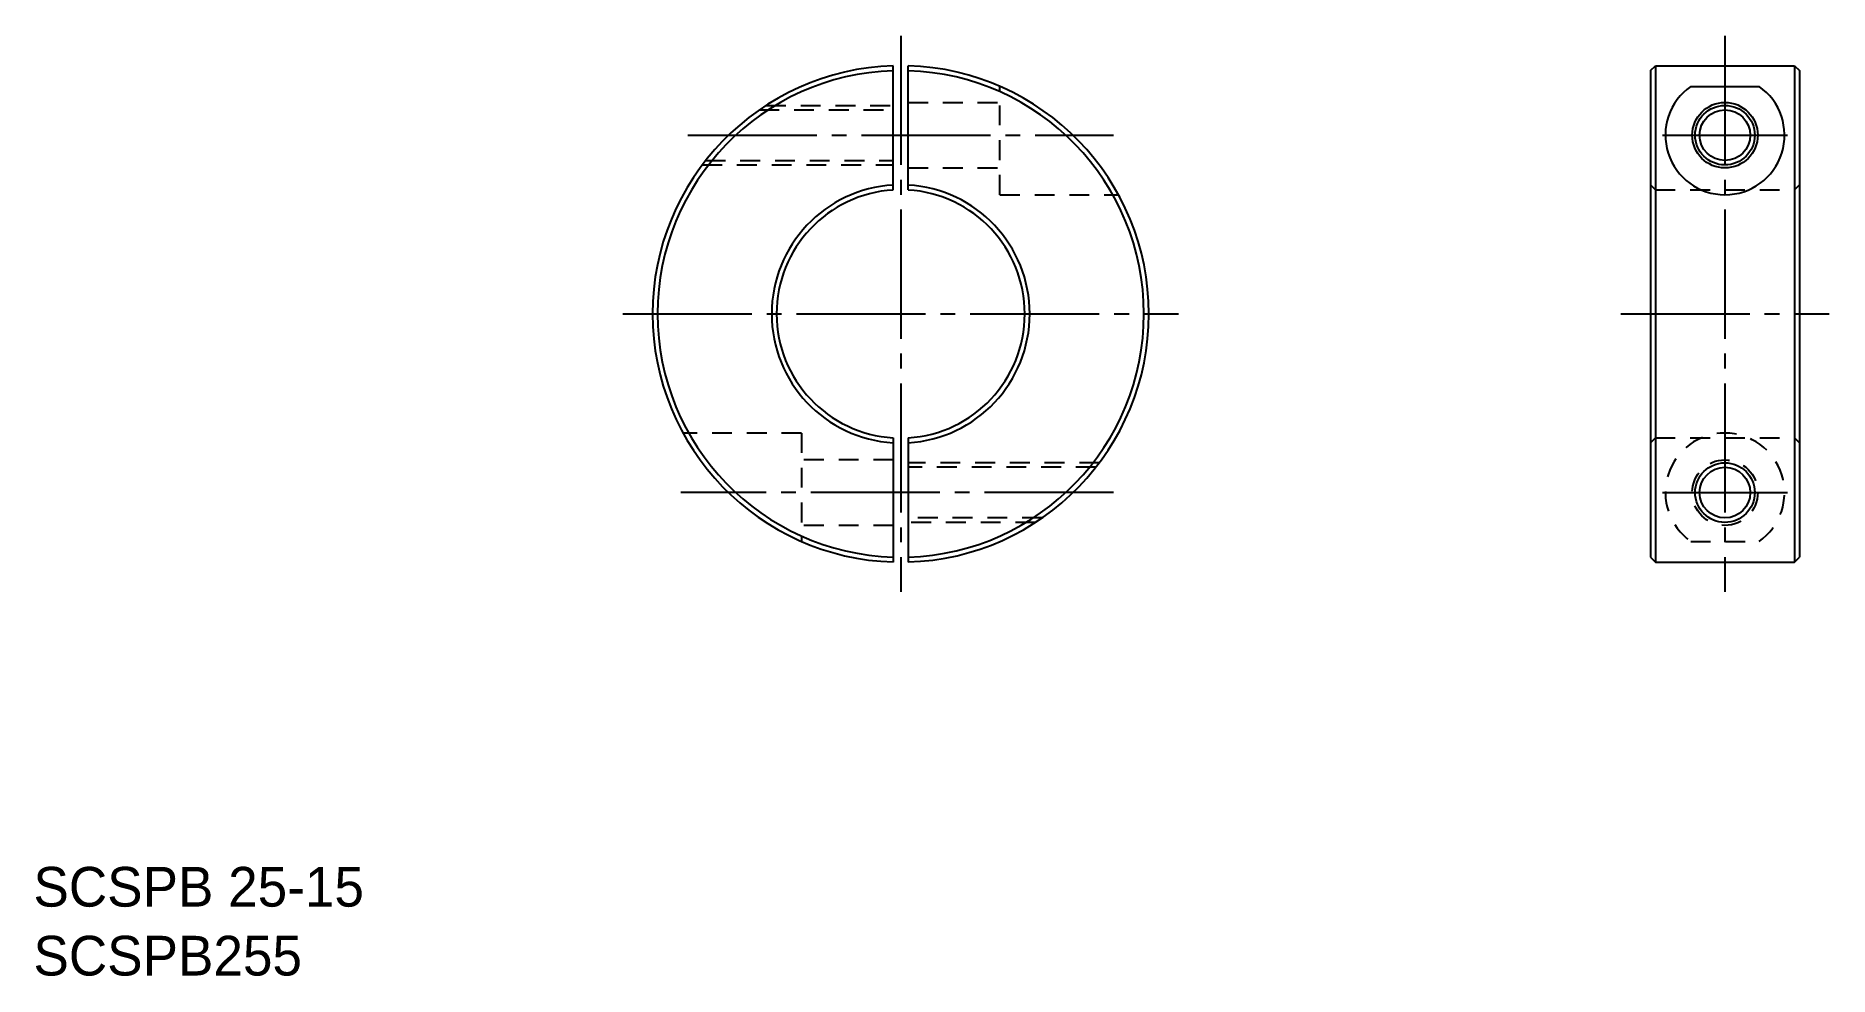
# Model space of a CAD drawing. Extents: x 23 to 204, y 152 to 246.
import ezdxf

# ---------------------------------------------------------------- set-up
doc = ezdxf.new("R2010")
doc.units = 0
doc.linetypes.add('CENTER', pattern=[17.5, 13, -1.5, 1.5, -1.5])
doc.linetypes.add('DASHED', pattern=[3.5, 2, -1.5])
doc.layers.get('0').update_dxf_attribs({"linetype": 'CONTINUOUS'})
doc.layers.add('CENTER', color=1, linetype='CENTER')

msp = doc.modelspace()

# ---------------------------------------------------------------- linework, layer by layer
at = {"color": 7, "linetype": 'CONTINUOUS'}
for p, q in [((109.64, 230.92), (109.64, 243.43)), ((111.14, 230.92), (111.14, 243.43)), ((185.93, 242.94), (186.43, 243.44)), ((185.93, 242.94), (185.93, 193.94)), ((186.43, 243.44), (186.43, 193.44)), ((186.43, 243.44), (200.43, 243.44)), ((200.43, 243.44), (200.43, 193.44)), ((200.43, 243.44), (200.93, 242.94)), ((200.93, 242.94), (200.93, 193.94)), ((189.98, 241.35), (196.87, 241.35)), ((109.64, 205.96), (109.64, 193.45)), ((111.14, 205.96), (111.14, 193.45)), ((185.93, 193.94), (186.43, 193.44)), ((186.43, 193.44), (200.43, 193.44)), ((200.43, 193.44), (200.93, 193.94))]:
    msp.add_line(p, q, dxfattribs=at)
at = {"color": 3, "linetype": 'DASHED'}
for p, q in [((120.39, 230.44), (120.39, 241.35)), ((96.15, 238.99), (109.64, 238.99)), ((96.82, 239.44), (109.64, 239.44)), ((111.14, 239.74), (120.39, 239.74)), ((90.39, 233.44), (109.64, 233.44)), ((90.73, 233.89), (109.64, 233.89)), ((111.14, 233.14), (120.39, 233.14)), ((185.93, 231.44), (186.43, 230.94)), ((200.43, 230.94), (200.93, 231.44)), ((120.39, 230.44), (132.32, 230.44)), ((186.43, 230.94), (200.43, 230.94)), ((100.39, 206.44), (88.45, 206.44)), ((100.39, 206.44), (100.39, 195.53)), ((185.93, 205.44), (186.43, 205.94)), ((186.43, 205.94), (200.43, 205.94)), ((200.43, 205.94), (200.93, 205.44)), ((109.64, 203.74), (100.39, 203.74)), ((130.39, 203.44), (111.14, 203.44)), ((130.04, 202.99), (111.14, 202.99)), ((109.64, 197.14), (100.39, 197.14)), ((124.62, 197.89), (111.14, 197.89)), ((123.95, 197.44), (111.14, 197.44)), ((189.98, 195.53), (196.87, 195.53))]:
    msp.add_line(p, q, dxfattribs=at)
for p, q in [((200.93, 230.69), (200.93, 230.69)), ((200.93, 218.44), (200.93, 218.44))]:
    msp.add_line(p, q)
at = {"color": 7, "linetype": 'CONTINUOUS'}
msp.add_circle((193.43, 236.44), 3.3, dxfattribs=at)
at = {"color": 3, "linetype": 'CONTINUOUS'}
for centre in [(193.43, 236.44), (193.43, 200.44)]:
    msp.add_circle(centre, 3, dxfattribs=at)
for centre in [(193.43, 236.44), (193.43, 200.44)]:
    msp.add_circle(centre, 2.55)
at = {"color": 3, "linetype": 'DASHED'}
msp.add_circle((193.43, 200.44), 3.3, dxfattribs=at)
at = {"color": 7, "linetype": 'CONTINUOUS'}
for centre, radius, start, end in [((110.39, 218.44), 25, 91.7191, 268.2809), ((110.39, 218.44), 24.5, 91.7542, 268.2458), ((110.39, 218.44), 25, 271.7191, 88.2809), ((110.39, 218.44), 24.5, 271.7542, 88.2458), ((193.43, 236.44), 6, 125.0339, 54.9661), ((110.39, 218.44), 13, 93.3074, 266.6926), ((110.39, 218.44), 13, 273.3074, 86.6926), ((110.39, 218.44), 12.5, 93.4398, 266.5602), ((110.39, 218.44), 12.5, 273.4398, 86.5602)]:
    msp.add_arc(centre, radius, start, end, dxfattribs=at)
at = {"color": 3, "linetype": 'DASHED'}
msp.add_arc((193.43, 200.44), 6, 305.0339, 234.9661, dxfattribs=at)
at = {"layer": 'CENTER', "color": 1, "linetype": 'CENTER'}
for p, q in [((110.39, 246.44), (110.39, 190.44)), ((193.43, 246.44), (193.43, 190.44)), ((88.94, 236.44), (131.83, 236.44)), ((187.13, 236.44), (199.73, 236.44)), ((82.39, 218.44), (138.39, 218.44)), ((182.93, 218.44), (203.93, 218.44)), ((131.83, 200.44), (88.22, 200.44)), ((187.13, 200.44), (199.73, 200.44))]:
    msp.add_line(p, q, dxfattribs=at)

# ---------------------------------------------------------------- texts
for s, p in [('SCSPB 25-15', (23.01, 158.74)), ('SCSPB255', (23.01, 151.8))]:
    msp.add_text(s, height=4).set_placement(p)

doc.saveas('drawing.dxf')
